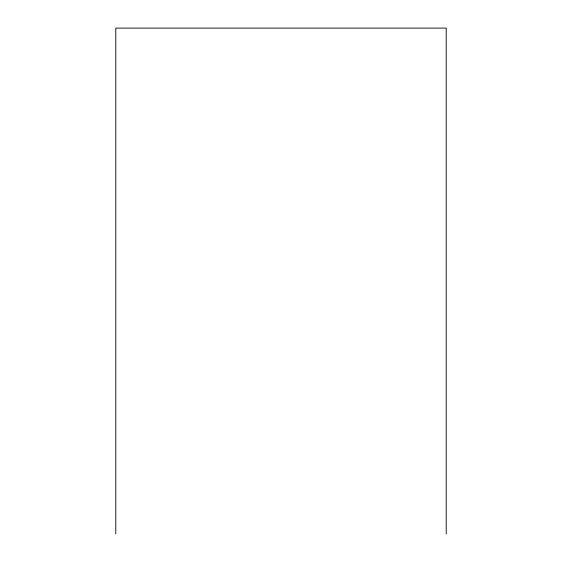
<?xml version="1.0" encoding="UTF-8"?>
<svg xmlns="http://www.w3.org/2000/svg" width="562" height="562" viewBox="0 0 562 562"><rect width="100%" height="100%" fill="white"/><g stroke="black" fill="none" stroke-linecap="round" stroke-linejoin="round"><path stroke-width="0.84" d="M446.214 533.9L446.214 28.1L115.786 28.1L115.786 533.9"/></g></svg>
